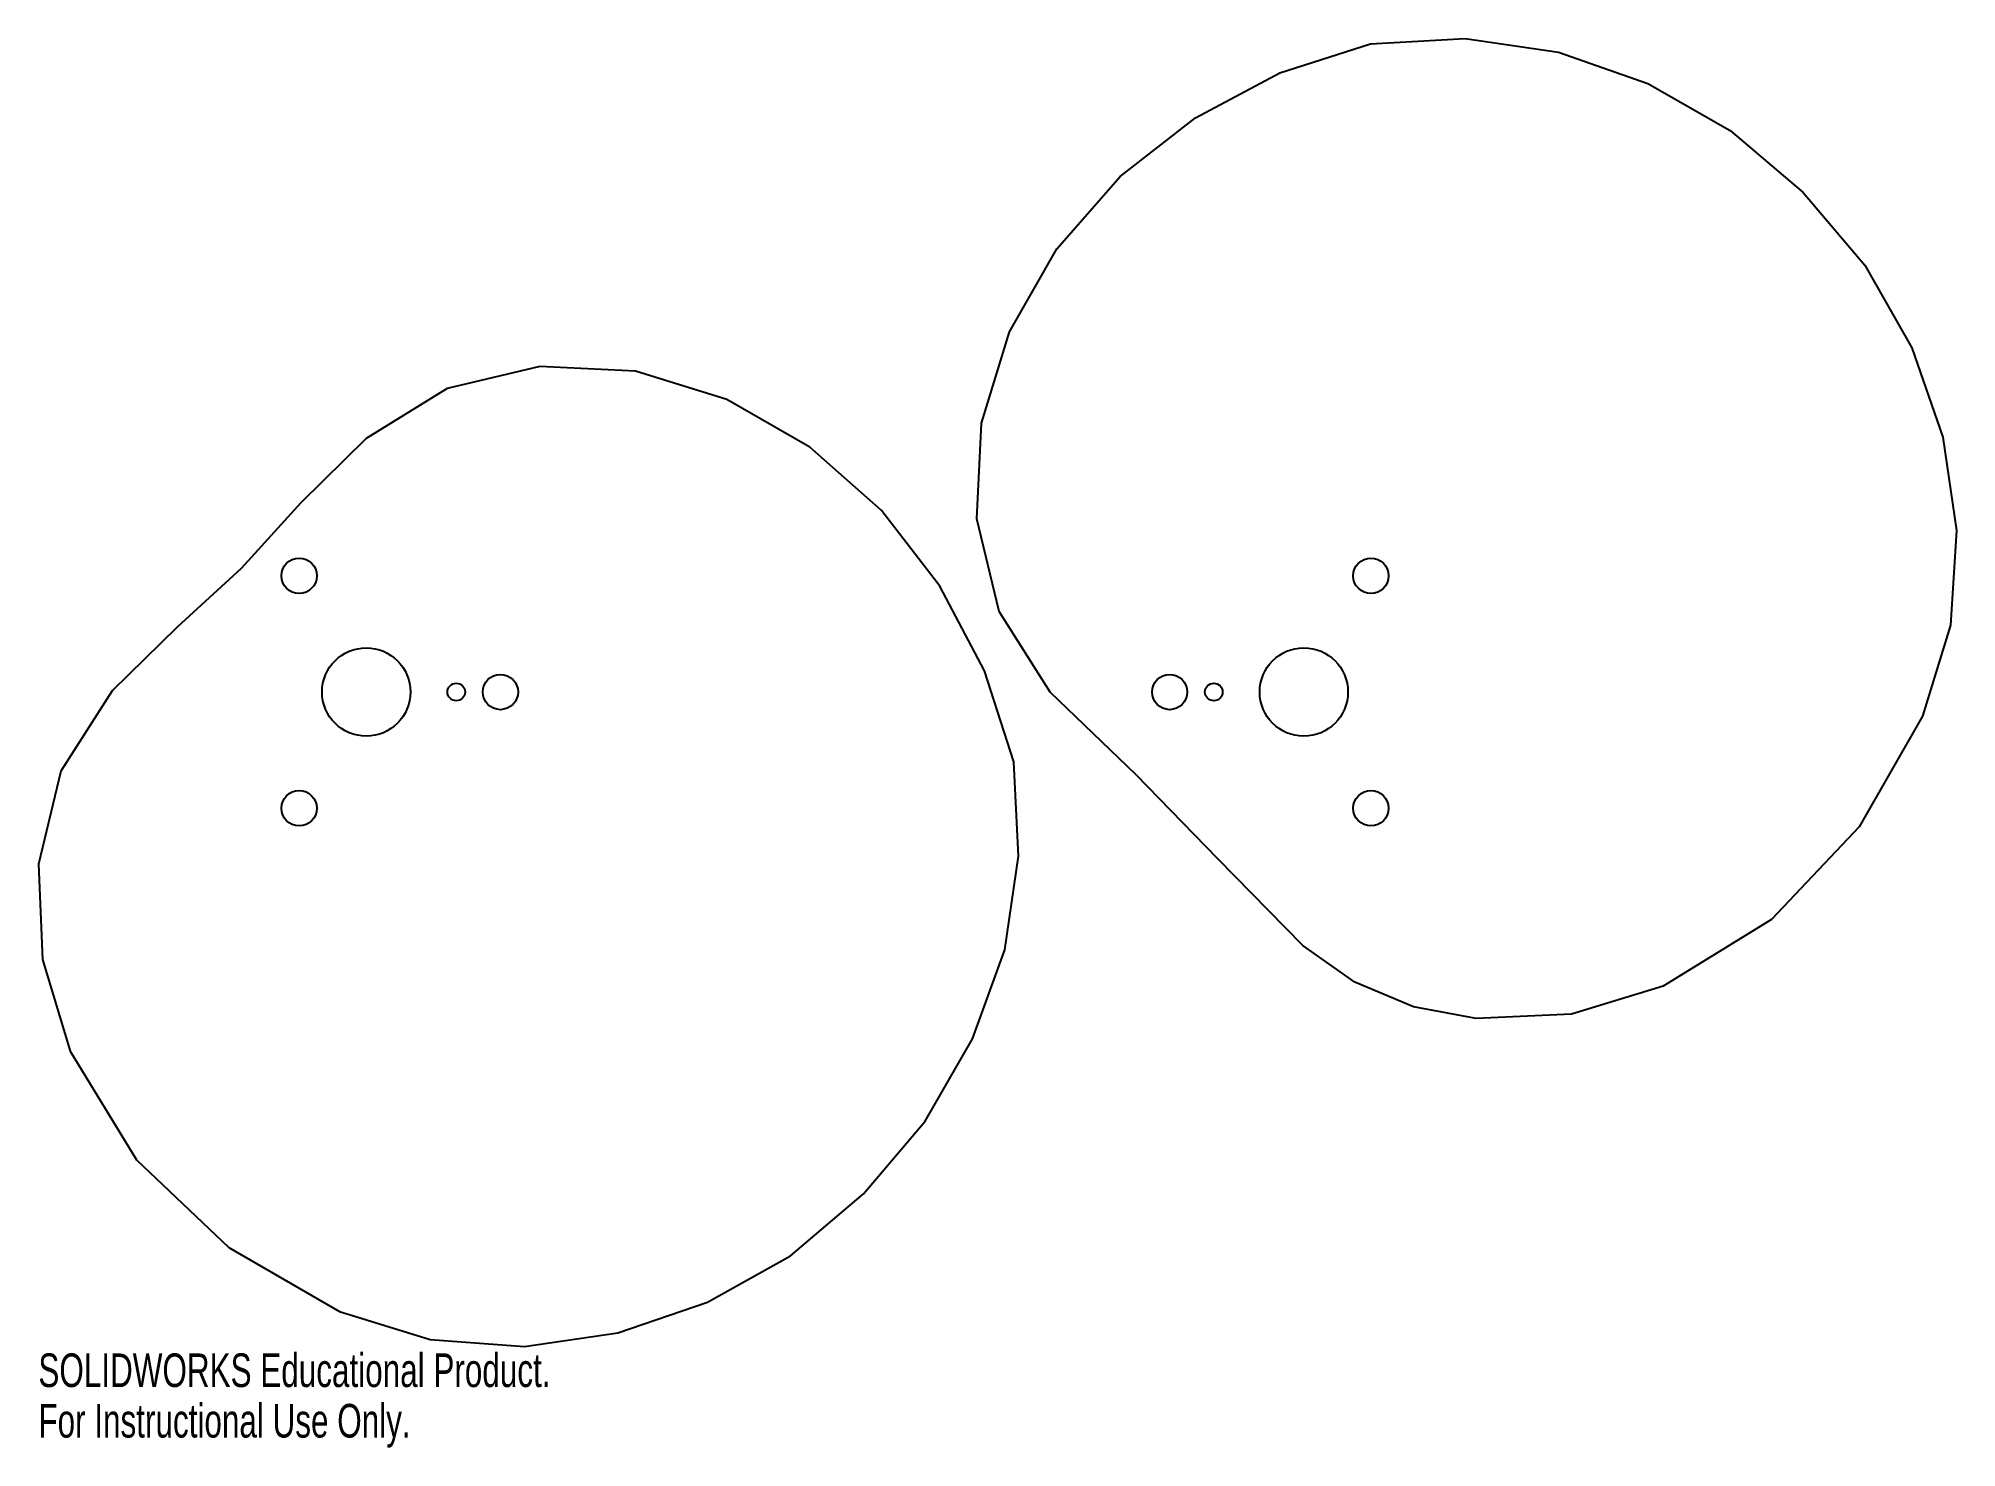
# Model space of a CAD drawing. Header units: inches. Extents: x -1.9 to 9, y -4.3 to 3.7.
import ezdxf

# ---------------------------------------------------------------- set-up
doc = ezdxf.new("R2010")
doc.units = ezdxf.units.IN
doc.header["$MEASUREMENT"] = 0
doc.styles.add('SLDTEXTSTYLE0', font='TXT', dxfattribs={"width": 0.7})

msp = doc.modelspace()

# ---------------------------------------------------------------- linework, layer by layer
at = {"color": 7, "linetype": 'Continuous', "flags": 128}
for points in [[(3.875, 0), (3.585, 0.455), (3.459, 0.981), (3.485, 1.522), (3.644, 2.04), (3.912, 2.51), (4.27, 2.918), (4.697, 3.251), (5.175, 3.506), (5.689, 3.671), (6.224, 3.701), (6.753, 3.623), (7.259, 3.446), (7.726, 3.179), (8.139, 2.829), (8.489, 2.417), (8.755, 1.949), (8.931, 1.443), (9.009, 0.914), (8.974, 0.379), (8.815, -0.136), (8.456, -0.763), (7.961, -1.288), (7.347, -1.666), (6.828, -1.824), (6.288, -1.849), (5.933, -1.782), (5.599, -1.643), (5.306, -1.435), (4.822, -0.943), (4.361, -0.469), (3.875, 0)], [(0, 1.436), (-0.371, 1.071), (-0.708, 0.7), (-1.07, 0.367), (-1.439, 0.006), (-1.73, -0.449), (-1.857, -0.974), (-1.833, -1.515), (-1.677, -2.033), (-1.301, -2.649), (-0.778, -3.146), (-0.152, -3.507), (0.363, -3.667), (0.897, -3.705), (1.426, -3.629), (1.933, -3.455), (2.403, -3.192), (2.816, -2.841), (3.167, -2.43), (3.435, -1.964), (3.618, -1.46), (3.695, -0.93), (3.669, -0.396), (3.503, 0.119), (3.25, 0.599), (2.918, 1.027), (2.512, 1.386), (2.042, 1.656), (1.525, 1.816), (0.984, 1.843), (0.458, 1.718), (0, 1.436)]]:
    msp.add_lwpolyline(points, dxfattribs=at)
at = {"color": 7, "linetype": 'Continuous'}
for centre, radius in [((-0.38, 0.658), 0.1), ((5.691, 0.658), 0.1), ((0, 0), 0.25), ((5.311, 0), 0.25), ((0.51, 0), 0.05), ((0.76, 0), 0.1), ((4.551, 0), 0.1), ((4.801, 0), 0.05), ((-0.38, -0.658), 0.1), ((5.691, -0.658), 0.1)]:
    msp.add_circle(centre, radius, dxfattribs=at)

# ---------------------------------------------------------------- texts
at = {"color": 7, "linetype": 'Continuous', "char_height": 0.1903, "attachment_point": 1, "style": 'SLDTEXTSTYLE0'}
for s, insert in [('SOLIDWORKS Educational Product.', (-1.857, -3.745)), ('For Instructional Use Only.', (-1.857, -4.031))]:
    msp.add_mtext(s, dxfattribs=dict(at, insert=insert))

doc.saveas('drawing.dxf')
